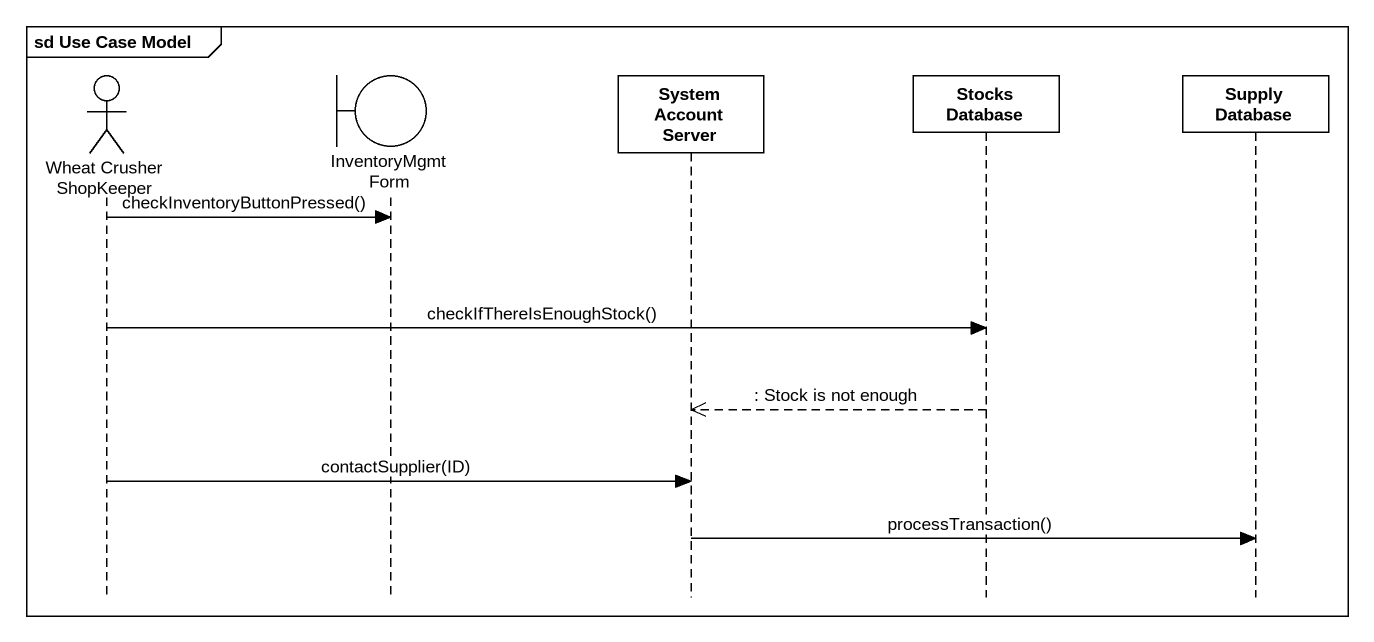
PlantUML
@startuml
mainframe sd Use Case Model
hide footbox
actor "Wheat Crusher ShopKeeper" as Wheat_Crusher_ShopKeeper
boundary InventoryMgmtForm
participant "System Account Server" as System_Account_Server
participant "Stocks Database" as Stocks_Database
participant "Supply Database" as Supply_Database

Wheat_Crusher_ShopKeeper -> InventoryMgmtForm : checkInventoryButtonPressed()
Wheat_Crusher_ShopKeeper -> Stocks_Database : checkIfThereIsEnoughStock()
Stocks_Database -->> System_Account_Server : : Stock is not enough
Wheat_Crusher_ShopKeeper -> System_Account_Server : contactSupplier(ID)
System_Account_Server -> Supply_Database : processTransaction()
@enduml
